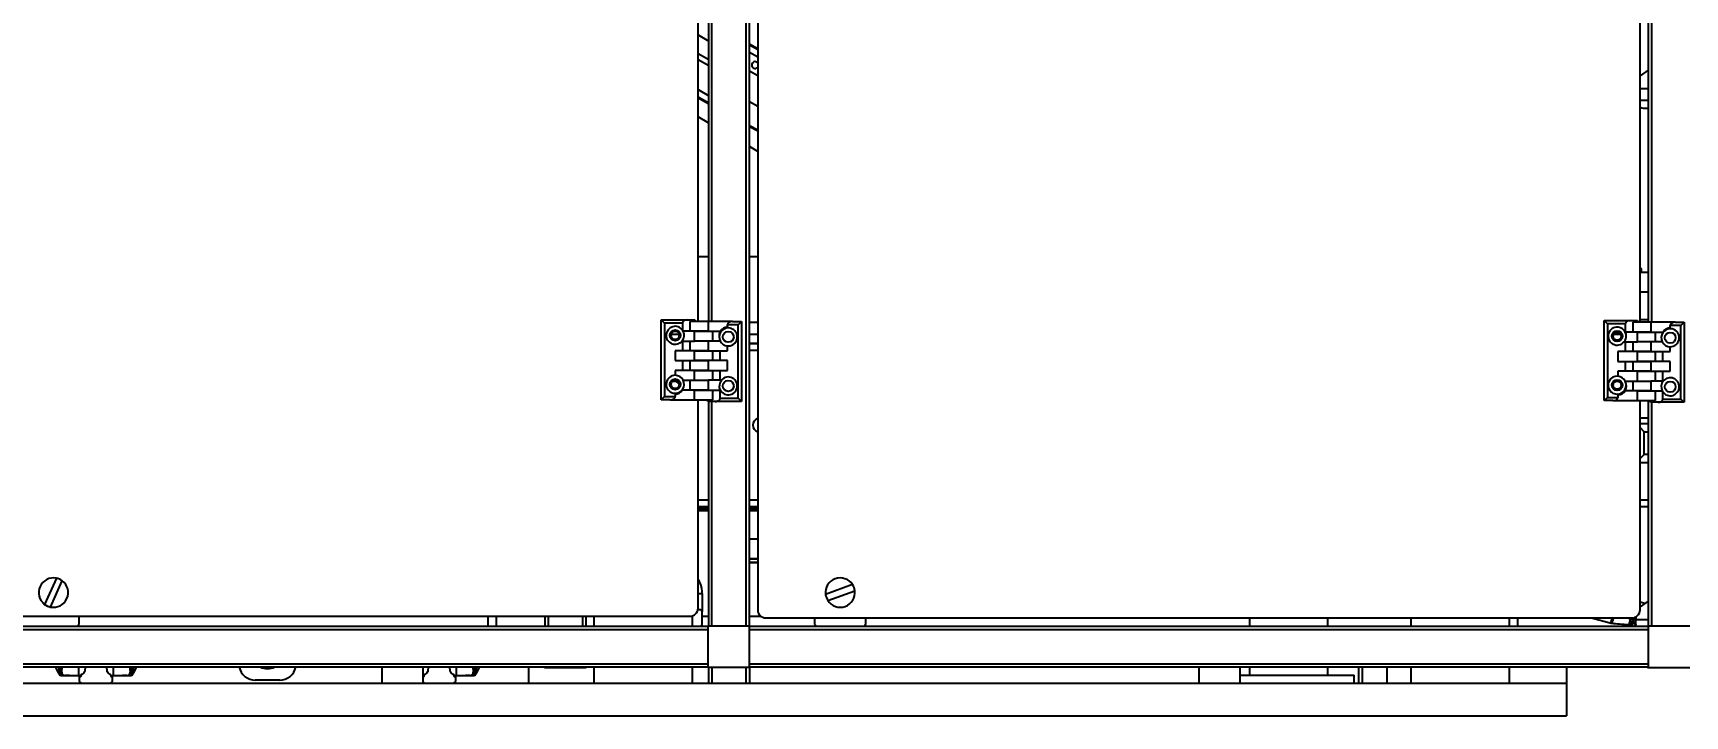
# Model space of a CAD drawing. Header units: millimetres. Extents: x 10 to 584, y 10 to 410.
# Drawn here: x 200.9 to 268.3, y 276.4 to 304.3 of the extents above; entities that cross this region are included whole.
import ezdxf

# ---------------------------------------------------------------- set-up
doc = ezdxf.new("R2010")
doc.units = ezdxf.units.MM
doc.layers.add('2', color=1, linetype='Continuous')
doc.styles.add('SLDTEXTSTYLE0', font='TXT', dxfattribs={"width": 0.7})
doc.dimstyles.new('SLDDIMSTYLE0', dxfattribs={"dimtxt": 3.5, "dimasz": 3.5, "dimexe": 0, "dimexo": 0.0625, "dimgap": 0.875, "dimtad": 1, "dimlfac": 15, "dimrnd": 1e-09, "dimzin": 12, "dimdsep": 46, "dimtxsty": 'SLDTEXTSTYLE0', "dimsah": 1, "dimcen": 0.09, "dimadec": 0, "dimazin": 3, "dimtfac": 1, "dimtofl": 0, "dimtmove": 0, "dimatfit": 3, "dimfxl": 0, "dimfrac": 2, "dimtolj": 1, "dimtzin": 12, "dimarcsym": 0})

# ---------------------------------------------------------------- blocks, each defined once
blk = doc.blocks.new('_D_1')
at = {"layer": '2', "color": 1}
for p, q in [((300.702, 291.645), (391.245, 291.645)), ((390.245, 225.778), (390.245, 291.645)), ((264.818, 225.778), (391.245, 225.778))]:
    blk.add_line(p, q, dxfattribs=at)
for points in [[(390.245, 291.645), (389.706, 288.145), (390.783, 288.145)], [(390.245, 225.778), (390.783, 229.278), (389.706, 229.278)]]:
    blk.add_solid(points, dxfattribs=at)
at = {"layer": '2', "color": 1, "char_height": 3.5, "attachment_point": 1, "rotation": 90, "style": 'SLDTEXTSTYLE0'}
for s, insert in [('50', (385.718, 263.293)), ('%%p', (385.733, 259.954)), ('1000', (385.718, 248.306))]:
    blk.add_mtext(s, dxfattribs=dict(at, insert=insert))

msp = doc.modelspace()

# ---------------------------------------------------------------- linework, layer by layer
at = {"color": 7, "linetype": 'Continuous', "lineweight": 25}
for p, q in [((230.03516, 280.11165), (230.03516, 345.11165)), ((230.16849, 280.11165), (230.16849, 345.11165)), ((230.50183, 344.44498), (230.50183, 280.77832)), ((228.06849, 292.54498), (228.06849, 332.67832)), ((228.50183, 292.54498), (228.50183, 332.61165)), ((266.50183, 292.51165), (266.50183, 332.64498)), ((266.83516, 332.64498), (266.83516, 292.51165)), ((228.06849, 304.23696), (228.50183, 303.98678)), ((228.48552, 304.22713), (228.50183, 304.25537)), ((228.50183, 304.21772), (228.48552, 304.22713)), ((228.50183, 303.21698), (228.06849, 303.46716)), ((230.50183, 303.67144), (230.16849, 303.85621)), ((230.50183, 303.63333), (230.16849, 303.8181)), ((230.50183, 303.33245), (230.16849, 303.5249)), ((228.06849, 303.23622), (228.50183, 302.98604)), ((230.50183, 302.56265), (230.16849, 302.7551)), ((266.83516, 302.79509), (266.50183, 302.56168)), ((228.06849, 302.00454), (228.50183, 301.75436)), ((228.06849, 301.70636), (228.50183, 301.46616)), ((228.06849, 301.66825), (228.50183, 301.42805)), ((230.16849, 301.52342), (230.50183, 301.33097)), ((228.50183, 300.63815), (228.06849, 300.88833)), ((266.66849, 301.24498), (266.83516, 301.24498)), ((230.16849, 300.54231), (230.50183, 300.35754)), ((230.16849, 300.5042), (230.50183, 300.31943)), ((230.50183, 299.48345), (230.16849, 299.6759)), ((228.50183, 295.17832), (228.06849, 295.17832)), ((230.50183, 295.17832), (230.16849, 295.17832)), ((266.50183, 294.72498), (266.51561, 294.72498)), ((266.51561, 294.70498), (266.50183, 294.70498)), ((266.50183, 294.57831), (266.51561, 294.57831)), ((266.51561, 294.55831), (266.50183, 294.55831)), ((266.51561, 294.57831), (266.51561, 294.70498)), ((266.51561, 294.55831), (266.83516, 294.55831)), ((266.54894, 294.69165), (266.54894, 294.59165)), ((266.50183, 293.75831), (266.83516, 293.75831)), ((226.70183, 292.47832), (226.56849, 292.61165)), ((226.56849, 292.61165), (227.63516, 292.61165)), ((226.56849, 289.34498), (226.56849, 292.61165)), ((227.63516, 292.61165), (227.93516, 292.61165)), ((227.73516, 292.54498), (227.73516, 292.14498)), ((228.47526, 292.54498), (227.73516, 292.54498)), ((227.93516, 292.61165), (227.93516, 292.54498)), ((228.47526, 292.54498), (228.47526, 292.14498)), ((229.47526, 292.54498), (228.47526, 292.54498)), ((229.47526, 292.54498), (229.83516, 292.54498)), ((229.70183, 292.41165), (229.83516, 292.54498)), ((229.83516, 292.54498), (229.83516, 289.27832)), ((265.16849, 292.44498), (265.03516, 292.57832)), ((265.03516, 292.57832), (266.10183, 292.57832)), ((265.03516, 289.31165), (265.03516, 292.57832)), ((266.10183, 292.57832), (266.40183, 292.57832)), ((266.40183, 292.57832), (266.40183, 292.51165)), ((266.83516, 292.61165), (266.50183, 292.61165)), ((226.70183, 292.47832), (226.70183, 289.47832)), ((227.43516, 292.47832), (226.70183, 292.47832)), ((227.29846, 292.01165), (226.97186, 292.01165)), ((227.43516, 292.47832), (227.43516, 292.19028)), ((227.92839, 292.14498), (227.46176, 292.14498)), ((227.92839, 292.14498), (228.46849, 292.14498)), ((227.92839, 291.74498), (227.92839, 292.14498)), ((228.47526, 292.14498), (227.93516, 292.14498)), ((228.47526, 292.14498), (228.97982, 292.14498)), ((228.66849, 291.74498), (228.66849, 292.14498)), ((229.26849, 292.31165), (229.26849, 292.41165)), ((229.70183, 292.41165), (229.26849, 292.41165)), ((229.70183, 289.41165), (229.70183, 292.41165)), ((230.16849, 292.51165), (230.50183, 292.51165)), ((230.50183, 292.01165), (230.16849, 292.01165)), ((265.16849, 292.44498), (265.16849, 289.44498)), ((265.90183, 292.44498), (265.16849, 292.44498)), ((265.72124, 292.01165), (265.41574, 292.01165)), ((265.90183, 292.44498), (265.90183, 292.15695)), ((266.39506, 292.11165), (265.91981, 292.11165)), ((266.20183, 292.51165), (266.20183, 292.11165)), ((266.94193, 292.51165), (266.20183, 292.51165)), ((266.39506, 291.71165), (266.39506, 292.11165)), ((266.39506, 292.11165), (266.93516, 292.11165)), ((266.94193, 292.11165), (266.40183, 292.11165)), ((266.94193, 292.51165), (266.94193, 292.11165)), ((267.94193, 292.51165), (266.94193, 292.51165)), ((266.94193, 292.11165), (267.44648, 292.11165)), ((267.13516, 291.71165), (267.13516, 292.11165)), ((267.43516, 292.11165), (267.43516, 292.09028)), ((267.73516, 292.27832), (267.73516, 292.37832)), ((268.16849, 292.37832), (267.73516, 292.37832)), ((267.94193, 292.51165), (268.30183, 292.51165)), ((268.16849, 292.37832), (268.30183, 292.51165)), ((268.16849, 289.37832), (268.16849, 292.37832)), ((268.30183, 292.51165), (268.30183, 289.24498)), ((227.13516, 291.34498), (227.13516, 290.94498)), ((227.92839, 291.34498), (227.13516, 291.34498)), ((227.418, 291.74498), (227.92839, 291.74498)), ((227.43516, 291.74498), (227.43516, 291.34498)), ((227.73516, 291.74498), (227.73516, 291.34498)), ((228.46849, 291.74498), (227.92839, 291.74498)), ((227.92839, 291.34498), (228.46849, 291.34498)), ((227.92839, 290.94498), (227.92839, 291.34498)), ((228.47526, 291.74498), (227.93516, 291.74498)), ((228.47526, 291.34498), (227.93516, 291.34498)), ((228.47526, 291.74498), (228.47526, 291.34498)), ((228.97523, 291.74498), (228.47526, 291.74498)), ((228.47526, 291.34498), (229.26849, 291.34498)), ((228.66849, 290.94498), (228.66849, 291.34498)), ((228.96849, 291.7589), (228.96849, 291.74498)), ((228.96849, 290.94498), (228.96849, 291.34498)), ((229.26849, 291.34498), (229.26849, 291.5465)), ((230.50183, 291.64498), (230.16849, 291.64498)), ((230.16849, 291.64498), (230.50183, 291.64498)), ((265.60183, 291.31165), (265.60183, 290.91165)), ((266.39506, 291.31165), (265.60183, 291.31165)), ((265.85133, 291.71165), (266.39506, 291.71165)), ((265.90183, 291.71165), (265.90183, 291.31165)), ((266.20183, 291.71165), (266.20183, 291.31165)), ((266.93516, 291.71165), (266.39506, 291.71165)), ((266.39506, 291.31165), (266.93516, 291.31165)), ((266.39506, 290.91165), (266.39506, 291.31165)), ((266.94193, 291.71165), (266.40183, 291.71165)), ((266.94193, 291.31165), (266.40183, 291.31165)), ((266.94193, 291.71165), (266.94193, 291.31165)), ((267.40856, 291.71165), (266.94193, 291.71165)), ((266.94193, 291.31165), (267.73516, 291.31165)), ((267.13516, 290.91165), (267.13516, 291.31165)), ((267.43516, 290.91165), (267.43516, 291.31165)), ((267.73516, 291.31165), (267.73516, 291.51165)), ((227.13516, 290.94498), (227.92839, 290.94498)), ((227.13516, 290.54498), (227.13516, 290.34498)), ((227.92839, 290.54498), (227.13516, 290.54498)), ((227.43516, 290.94498), (227.43516, 290.54498)), ((227.73516, 290.94498), (227.73516, 290.54498)), ((227.92839, 290.94498), (228.46849, 290.94498)), ((227.92839, 290.54498), (228.46849, 290.54498)), ((227.92839, 290.14498), (227.92839, 290.54498)), ((228.47526, 290.94498), (227.93516, 290.94498)), ((228.47526, 290.54498), (227.93516, 290.54498)), ((228.47526, 290.94498), (228.47526, 290.54498)), ((229.26849, 290.94498), (228.47526, 290.94498)), ((228.47526, 290.54498), (229.26849, 290.54498)), ((228.66849, 290.14498), (228.66849, 290.54498)), ((228.96849, 290.14498), (228.96849, 290.54498)), ((229.26849, 290.54498), (229.26849, 290.94498)), ((265.60183, 290.91165), (266.39506, 290.91165)), ((265.60183, 290.51165), (265.60183, 290.31013)), ((266.39506, 290.51165), (265.60183, 290.51165)), ((265.90183, 290.91165), (265.90183, 290.51165)), ((266.20183, 290.91165), (266.20183, 290.51165)), ((266.39506, 290.91165), (266.93516, 290.91165)), ((266.39506, 290.51165), (266.93516, 290.51165)), ((266.39506, 290.11165), (266.39506, 290.51165)), ((266.94193, 290.91165), (266.40183, 290.91165)), ((266.94193, 290.51165), (266.40183, 290.51165)), ((266.94193, 290.91165), (266.94193, 290.51165)), ((267.73516, 290.91165), (266.94193, 290.91165)), ((266.94193, 290.51165), (267.73516, 290.51165)), ((267.13516, 290.11165), (267.13516, 290.51165)), ((267.43516, 290.11165), (267.43516, 290.51165)), ((267.73516, 290.51165), (267.73516, 290.91165)), ((227.03516, 290.11165), (227.16849, 290.11165)), ((227.30183, 289.97832), (227.16849, 290.11165)), ((227.46176, 290.14498), (227.92839, 290.14498)), ((227.73516, 290.14498), (227.73516, 289.74498)), ((227.92839, 290.14498), (228.46849, 290.14498)), ((227.93516, 290.14498), (228.47526, 290.14498)), ((228.47526, 290.14498), (228.47526, 289.74498)), ((229.01898, 290.14498), (228.47526, 290.14498)), ((265.89509, 290.11165), (266.39506, 290.11165)), ((265.90183, 290.09774), (265.90183, 290.11165)), ((266.20183, 290.11165), (266.20183, 289.71165)), ((266.39506, 290.11165), (266.93516, 290.11165)), ((266.40183, 290.11165), (266.94193, 290.11165)), ((266.94193, 290.11165), (266.94193, 289.71165)), ((267.45232, 290.11165), (266.94193, 290.11165)), ((226.70183, 289.47832), (226.56849, 289.34498)), ((226.92839, 289.34498), (226.56849, 289.34498)), ((226.70183, 289.47832), (227.13516, 289.47832)), ((226.92839, 289.34498), (227.92839, 289.34498)), ((227.13516, 289.57832), (227.13516, 289.47832)), ((227.92839, 289.74498), (227.42383, 289.74498)), ((227.43516, 289.74498), (227.43516, 289.76635)), ((227.92839, 289.74498), (228.46849, 289.74498)), ((227.92839, 289.34498), (227.92839, 289.74498)), ((227.92839, 289.34498), (228.66849, 289.34498)), ((228.47526, 289.74498), (227.93516, 289.74498)), ((228.06849, 280.84498), (228.06849, 289.34498)), ((228.46849, 289.27832), (228.46849, 289.34498)), ((228.76849, 289.27832), (228.46849, 289.27832)), ((228.47526, 289.74498), (228.95051, 289.74498)), ((228.50183, 280.11165), (228.50183, 289.27832)), ((228.66849, 289.34498), (228.66849, 289.74498)), ((229.83516, 289.27832), (228.76849, 289.27832)), ((228.96849, 289.41165), (228.96849, 289.69969)), ((228.96849, 289.41165), (229.70183, 289.41165)), ((229.70183, 289.41165), (229.83516, 289.27832)), ((265.16849, 289.44498), (265.03516, 289.31165)), ((265.39505, 289.31165), (265.03516, 289.31165)), ((265.16849, 289.44498), (265.60183, 289.44498)), ((265.39505, 289.31165), (266.39506, 289.31165)), ((265.60183, 289.54498), (265.60183, 289.44498)), ((266.39506, 289.71165), (265.8905, 289.71165)), ((266.39506, 289.31165), (266.39506, 289.71165)), ((266.39506, 289.71165), (266.93516, 289.71165)), ((266.39506, 289.31165), (267.13516, 289.31165)), ((266.94193, 289.71165), (266.40183, 289.71165)), ((266.50183, 280.77832), (266.50183, 289.31165)), ((266.83516, 289.31165), (266.83516, 280.11165)), ((266.93516, 289.24498), (266.93516, 289.31165)), ((267.23516, 289.24498), (266.93516, 289.24498)), ((266.94193, 289.71165), (267.40856, 289.71165)), ((267.13516, 289.31165), (267.13516, 289.71165)), ((268.30183, 289.24498), (267.23516, 289.24498)), ((267.43516, 289.37832), (267.43516, 289.66635)), ((267.43516, 289.37832), (268.16849, 289.37832)), ((268.16849, 289.37832), (268.30183, 289.24498)), ((266.83516, 288.59498), (266.50183, 288.59498)), ((266.50183, 288.37832), (266.83516, 288.37832)), ((266.66849, 288.04498), (266.50183, 288.21165)), ((266.66849, 287.11165), (266.66849, 288.04498)), ((266.66849, 288.04498), (266.83516, 288.04498)), ((266.50183, 286.94498), (266.66849, 287.11165)), ((266.83516, 286.77832), (266.50183, 286.77832)), ((266.83516, 287.11165), (266.66849, 287.11165)), ((228.50183, 284.97832), (228.06849, 284.97832)), ((228.50183, 284.89499), (228.06849, 284.89499)), ((228.50183, 284.81165), (228.06849, 284.81165)), ((230.50183, 284.97832), (230.16849, 284.97832)), ((230.50183, 284.89499), (230.16849, 284.89499)), ((230.50183, 284.81165), (230.16849, 284.81165)), ((266.83516, 284.97832), (266.50183, 284.97832)), ((230.50183, 283.66498), (230.16849, 283.66498)), ((230.16849, 282.86498), (230.50183, 282.86498)), ((230.50183, 282.84498), (230.16849, 282.84498)), ((230.16849, 282.71832), (230.50183, 282.71832)), ((230.50183, 282.69832), (230.16849, 282.69832)), ((201.88758, 282.06638), (201.40634, 280.99994)), ((201.6494, 280.89025), (202.13064, 281.95669)), ((234.37247, 281.8039), (233.2732, 281.40328)), ((228.06849, 281.44498), (228.23516, 281.44498)), ((228.23516, 281.44498), (228.23516, 281.47832)), ((228.23516, 281.44498), (228.23516, 280.71165)), ((233.36451, 281.15273), (234.46378, 281.55336)), ((266.83516, 281.12842), (266.50183, 280.89502)), ((266.70091, 281.03442), (266.50183, 281.08778)), ((199.06849, 280.51165), (227.73516, 280.51165)), ((202.80183, 280.51165), (202.80183, 280.17832)), ((219.83516, 280.51165), (219.83516, 280.11165)), ((221.83516, 280.11165), (221.83516, 280.51165)), ((223.50183, 280.11165), (223.50183, 280.51165)), ((223.83516, 280.11165), (223.83516, 280.51165)), ((227.83516, 280.527), (227.83516, 280.11165)), ((228.16849, 280.77832), (228.06176, 280.77832)), ((228.23516, 280.17832), (228.23516, 280.71165)), ((228.23516, 280.51165), (228.50183, 280.51165)), ((230.16849, 280.51165), (230.63516, 280.51165)), ((230.83516, 280.44498), (266.16849, 280.44498)), ((232.83516, 280.17832), (232.83516, 280.44498)), ((234.90183, 280.44498), (234.90183, 280.17832)), ((250.56849, 280.44498), (250.56849, 280.11165)), ((253.76849, 280.11165), (253.76849, 280.44498)), ((257.16849, 280.11165), (257.16849, 280.44498)), ((261.16849, 280.44498), (261.16849, 280.11165)), ((261.50183, 280.44498), (261.50183, 280.11165)), ((264.52217, 280.44498), (265.32024, 280.23111)), ((265.41069, 280.44498), (265.41317, 280.44432)), ((266.10365, 280.40076), (266.01207, 280.44498)), ((266.18039, 280.30083), (266.2201, 280.449)), ((266.33516, 280.44225), (266.26811, 280.46022)), ((266.33516, 280.48964), (266.33516, 280.37832)), ((168.50183, 280.11165), (228.47516, 280.11165)), ((228.47516, 278.41832), (228.47516, 280.11165)), ((230.16849, 280.11165), (228.47516, 280.11165)), ((230.16849, 280.11165), (266.83516, 280.11165)), ((230.16849, 278.41832), (230.16849, 280.11165)), ((230.16849, 279.97832), (266.83516, 279.97832)), ((265.32036, 280.23209), (265.34561, 280.22885)), ((265.32036, 280.23209), (265.34561, 280.22885)), ((265.32036, 280.23209), (265.34561, 280.22885)), ((265.34597, 280.22888), (265.34537, 280.22698)), ((266.12969, 280.11165), (266.17004, 280.26219)), ((266.17004, 280.26219), (266.18039, 280.30083)), ((266.20224, 280.25356), (266.17004, 280.26219)), ((266.18039, 280.30083), (266.21259, 280.2922)), ((266.21259, 280.2922), (266.20224, 280.25356)), ((266.20224, 280.25356), (266.33516, 280.21794)), ((266.21259, 280.2922), (266.33516, 280.25935)), ((266.33516, 280.11165), (266.33516, 280.37832)), ((268.52849, 280.11165), (266.83516, 280.11165)), ((266.83516, 280.11165), (266.83516, 278.41832)), ((183.50183, 278.44498), (215.16849, 278.44498)), ((201.98516, 278.19798), (201.84754, 278.44498)), ((201.98516, 278.44498), (201.98516, 278.19798)), ((202.05183, 278.44498), (202.05183, 278.07832)), ((202.10943, 278.2366), (202.12766, 278.44498)), ((202.80183, 278.07832), (202.80183, 278.44498)), ((203.05783, 278.27499), (203.0727, 278.44498)), ((203.93095, 278.44498), (203.94582, 278.27499)), ((204.20183, 278.44498), (204.20183, 278.07832)), ((204.87599, 278.44498), (204.89422, 278.2366)), ((204.95183, 278.44498), (204.95183, 278.07832)), ((205.15611, 278.44498), (205.01849, 278.19798)), ((205.01849, 278.44498), (205.01849, 278.19798)), ((215.16849, 278.44498), (215.16849, 277.77832)), ((215.16849, 278.44498), (216.83516, 278.44498)), ((216.83516, 278.44498), (216.83516, 277.77832)), ((216.83516, 278.44498), (228.47516, 278.44498)), ((217.05783, 278.27499), (217.0727, 278.44498)), ((217.93095, 278.44498), (217.94582, 278.27499)), ((218.20183, 278.44498), (218.20183, 278.07832)), ((218.87599, 278.44498), (218.89422, 278.2366)), ((218.95183, 278.44498), (218.95183, 278.07832)), ((219.01849, 278.44498), (219.01849, 278.19798)), ((219.15611, 278.44498), (219.01849, 278.19798)), ((221.16849, 277.77832), (221.16849, 278.44498)), ((221.80849, 278.41832), (221.80849, 278.44498)), ((221.80849, 278.41832), (223.50183, 278.41832)), ((223.50183, 278.41832), (223.50183, 278.44498)), ((223.83516, 277.77832), (223.83516, 278.44498)), ((227.83516, 278.44498), (227.83516, 277.77832)), ((230.16849, 278.41832), (228.47516, 278.41832)), ((228.50183, 277.77832), (228.50183, 278.41832)), ((230.16849, 278.57832), (266.83516, 278.57832)), ((230.16849, 278.44498), (248.50183, 278.44498)), ((230.16849, 278.41832), (230.16849, 277.77832)), ((248.50183, 278.44498), (248.50183, 277.77832)), ((248.50183, 278.44498), (250.16849, 278.44498)), ((250.16849, 278.44498), (250.16849, 277.77832)), ((250.16849, 278.44498), (266.83516, 278.44498)), ((250.56849, 278.44498), (250.56849, 278.11165)), ((253.76849, 278.11165), (253.76849, 278.44498)), ((255.03516, 277.77832), (255.03516, 278.44498)), ((255.16849, 278.44498), (255.16849, 277.77832)), ((256.16849, 278.44498), (256.16849, 277.77832)), ((257.16849, 277.77832), (257.16849, 278.44498)), ((261.16849, 278.44498), (261.16849, 277.77832)), ((263.50183, 278.44498), (263.50183, 277.77832)), ((266.80849, 278.41832), (266.80849, 278.44498)), ((266.80849, 278.41832), (266.83516, 278.41832)), ((266.83516, 278.41832), (268.52849, 278.41832)), ((183.50183, 277.77832), (215.16849, 277.77832)), ((202.05183, 278.07832), (201.98516, 278.19798)), ((202.43749, 278.07832), (202.05183, 278.07832)), ((202.42416, 278.09165), (202.24226, 278.09165)), ((202.43749, 278.07832), (202.42416, 278.09165)), ((202.80183, 278.07832), (202.43749, 278.07832)), ((202.89706, 278.07832), (202.80183, 278.07832)), ((202.83516, 278.04498), (202.88224, 278.0576)), ((202.83516, 277.85165), (202.83516, 278.04498)), ((202.90849, 277.77832), (202.83516, 277.85165)), ((202.89706, 278.07692), (202.89706, 278.12659)), ((204.16849, 277.85165), (204.09516, 277.77832)), ((204.10659, 278.12659), (204.10659, 278.07692)), ((204.20183, 278.07832), (204.10659, 278.07832)), ((204.12141, 278.0576), (204.16849, 278.04498)), ((204.16849, 278.04498), (204.16849, 277.85165)), ((204.56616, 278.07832), (204.20183, 278.07832)), ((204.57949, 278.09165), (204.56616, 278.07832)), ((204.95183, 278.07832), (204.56616, 278.07832)), ((204.76139, 278.09165), (204.57949, 278.09165)), ((205.01849, 278.19798), (204.95183, 278.07832)), ((211.00183, 277.91165), (210.00183, 277.91165)), ((215.16849, 277.77832), (216.83516, 277.77832)), ((216.89706, 278.07832), (216.83516, 278.07832)), ((216.83516, 278.04498), (216.88224, 278.0576)), ((216.90849, 277.77832), (216.83516, 277.85165)), ((216.83516, 277.77832), (248.50183, 277.77832)), ((216.89706, 278.07692), (216.89706, 278.12659)), ((218.16849, 277.85165), (218.09516, 277.77832)), ((218.10659, 278.12659), (218.10659, 278.07692)), ((218.20183, 278.07832), (218.10659, 278.07832)), ((218.12141, 278.0576), (218.16849, 278.04498)), ((218.16849, 278.04498), (218.16849, 277.85165)), ((218.56616, 278.07832), (218.20183, 278.07832)), ((218.57949, 278.09165), (218.56616, 278.07832)), ((218.95183, 278.07832), (218.56616, 278.07832)), ((218.76139, 278.09165), (218.57949, 278.09165)), ((219.01849, 278.19798), (218.95183, 278.07832)), ((248.50183, 277.77832), (250.16849, 277.77832)), ((250.16849, 278.11165), (254.83516, 278.11165)), ((250.16849, 277.77832), (263.50183, 277.77832)), ((254.83516, 277.77832), (254.83516, 278.11165)), ((263.50183, 277.77832), (263.50183, 276.44498)), ((180.32729, 276.44498), (263.50183, 276.44498))]:
    msp.add_line(p, q, dxfattribs=at)
at = {"color": 59, "linetype": 'Continuous', "lineweight": 25}
for p, q in [((228.63516, 292.54498), (228.63516, 332.61165)), ((266.96849, 332.57832), (266.96849, 292.51165)), ((266.50183, 302.04498), (266.83516, 302.04498)), ((266.50183, 301.57832), (266.83516, 301.57832)), ((230.16849, 291.37831), (230.50183, 291.37831)), ((228.63516, 280.11165), (228.63516, 289.27832)), ((266.96849, 289.24498), (266.96849, 280.11165)), ((228.50183, 285.24499), (228.06849, 285.24499)), ((230.50183, 285.24499), (230.16849, 285.24499)), ((266.83516, 285.24499), (266.50183, 285.24499)), ((219.50183, 280.11165), (219.50183, 280.51165)), ((221.96849, 280.11165), (221.96849, 280.51165)), ((223.36849, 280.11165), (223.36849, 280.51165)), ((266.25672, 280.45687), (266.21259, 280.2922)), ((168.50183, 279.97832), (228.47516, 279.97832)), ((266.20224, 280.25356), (266.1642, 280.11165)), ((266.2941, 280.11165), (266.32342, 280.22108)), ((266.33516, 280.20729), (266.30953, 280.11165)), ((266.33378, 280.25972), (266.33516, 280.26487)), ((266.33516, 280.37832), (266.83516, 280.37832)), ((177.6533, 278.57832), (228.47516, 278.57832)), ((228.63516, 278.41832), (228.63516, 277.77832)), ((230.03516, 277.77832), (230.03516, 278.41832))]:
    msp.add_line(p, q, dxfattribs=at)
at = {"color": 7, "linetype": 'Continuous', "lineweight": 25}
for centre, radius in [((227.13516, 291.97832), 0.22), ((227.13516, 291.97832), 0.16667), ((229.30183, 291.91165), 0.22), ((265.56849, 291.94498), 0.22), ((265.56849, 291.94498), 0.16667), ((267.73516, 291.87832), 0.22), ((227.13516, 289.97832), 0.22), ((227.13516, 289.97832), 0.16667), ((229.30183, 289.91165), 0.22), ((265.56849, 289.94498), 0.22), ((265.56849, 289.94498), 0.16667), ((267.73516, 289.87832), 0.22)]:
    msp.add_circle(centre, radius, dxfattribs=at)
for centre, radius, start, end in [((230.39851, 303.0072), 0.14, 42.4440766, 317.5559234), ((266.66849, 301.57832), 0.33333, 240, 270), ((266.51561, 294.69165), 0.03333, 44.427004, 90), ((266.51561, 294.73831), 0.03333, 270, 315.572996), ((266.51561, 294.54498), 0.03333, 44.427004, 90), ((266.51561, 294.59165), 0.03333, 270, 315.572996), ((266.51561, 294.69165), 0.03333, 0, 44.427004), ((266.51561, 294.59165), 0.03333, 315.572996, 0), ((227.13516, 291.97832), 0.36667, 34.6235355, 320.4788039), ((227.13516, 291.97832), 0.36667, 320.4788036, 27.0356918), ((227.13516, 292.04498), 0.33333, 25.1506634, 25.8419327), ((227.13516, 291.97832), 0.36667, 27.0356918, 34.6235355), ((229.26849, 291.97832), 0.34333, 150.9588996, 194.1413025), ((229.30183, 291.91165), 0.36667, 264.7840914, 182.6909488), ((229.30183, 291.91165), 0.36667, 182.6909488, 204.6199773), ((229.26849, 291.97832), 0.33333, 90, 150), ((265.56849, 291.94498), 0.36667, 5.3408086, 320.4788039), ((265.56849, 291.94498), 0.36667, 320.4788036, 5.3408086), ((265.60183, 292.01165), 0.33333, 17.4576031, 25.8419327), ((265.60183, 292.01165), 0.33333, 354.3983097, 17.4576031), ((267.73516, 291.87832), 0.36667, 145.3764645, 207.0356918), ((267.73516, 291.87832), 0.36667, 270, 145.3764645), ((267.73516, 291.94498), 0.33333, 154.1580672, 154.8493366), ((267.73516, 291.94498), 0.33333, 90, 150), ((229.30183, 291.91165), 0.36667, 204.6199773, 207.0356918), ((229.30183, 291.91165), 0.36667, 207.0356918, 264.7840914), ((267.73516, 291.87832), 0.36667, 207.0356918, 270), ((227.13516, 289.97832), 0.36667, 90, 325.3764645), ((227.13516, 289.97832), 0.36667, 27.0356918, 90), ((227.13516, 289.97832), 0.36667, 325.3764645, 27.0356918), ((229.30183, 289.91165), 0.36667, 140.4788036, 185.3408086), ((229.26849, 289.84498), 0.33333, 174.3983097, 197.4576031), ((229.30183, 289.91165), 0.36667, 185.3408086, 140.4788039), ((265.56849, 289.94498), 0.36667, 84.7840914, 2.6909488), ((265.56849, 289.94498), 0.36667, 27.0356918, 84.7840914), ((265.56849, 289.94498), 0.36667, 24.6199773, 27.0356918), ((265.56849, 289.94498), 0.36667, 2.6909488, 24.6199773), ((265.60183, 289.87832), 0.34333, 330.9588996, 14.1413025), ((267.73516, 289.87832), 0.36667, 140.4788036, 207.0356918), ((267.73516, 289.87832), 0.36667, 214.6235355, 140.4788039), ((227.13516, 289.91165), 0.33333, 270, 330), ((227.13516, 289.91165), 0.33333, 334.1580672, 334.8493366), ((229.26849, 289.84498), 0.33333, 197.4576031, 205.8419327), ((265.60183, 289.87832), 0.33333, 270, 330), ((267.73516, 289.87832), 0.36667, 207.0356918, 214.6235355), ((267.73516, 289.81165), 0.33333, 205.1506634, 205.8419327), ((230.58516, 288.31165), 0.28333, 107.1046352, 252.8953648), ((201.76849, 281.47832), 0.6, 78.5518826, 232.8727058), ((201.76849, 281.47832), 0.6, 258.5518826, 52.8727058), ((201.76849, 281.47832), 0.6, 52.8727058, 78.5518826), ((227.20183, 281.47832), 1.03333, 360, 32.9958855), ((233.86849, 281.47832), 0.6, 32.8637106, 187.1845338), ((233.86849, 281.47832), 0.6, 7.1845338, 32.8637106), ((233.86849, 281.47832), 0.6, 187.1845338, 212.8637106), ((233.86849, 281.47832), 0.6, 212.8637106, 7.1845338), ((201.76849, 281.47832), 0.6, 232.8727058, 258.5518826), ((227.73516, 280.84498), 0.33333, 270, 0), ((228.16849, 280.71165), 0.06667, 0, 90), ((230.83516, 280.77832), 0.33333, 180, 270), ((266.16849, 280.77832), 0.33333, 270, 0), ((202.73516, 280.17832), 0.06667, 270, 0), ((228.16849, 280.17832), 0.06667, 270, 0), ((232.90183, 280.17832), 0.06667, 180, 270), ((234.83516, 280.17832), 0.06667, 270, 0), ((210.00183, 278.57832), 0.66667, 191.536959, 270), ((210.50183, 279.11165), 0.73333, 245.3800227, 294.6199773), ((211.00183, 278.57832), 0.66667, 270, 348.463041), ((202.24226, 278.22498), 0.13333, 174.9999983, 270), ((202.87706, 278.07692), 0.02, 285, 0), ((202.91613, 278.12659), 0.01907, 96.4731088, 180), ((202.89854, 278.2816), 0.13693, 276.4730766, 347.0787181), ((203.04591, 278.24779), 0.01427, 94.6166206, 167.078746), ((203.04362, 278.27623), 0.01427, 274.6166006, 355), ((203.96003, 278.27623), 0.01427, 185, 265.3834008), ((203.95774, 278.24779), 0.01427, 12.9212955, 85.383378), ((204.10511, 278.2816), 0.13693, 192.9212775, 263.5269215), ((204.08752, 278.12659), 0.01907, 360, 83.5269048), ((204.12659, 278.07692), 0.02, 180, 255), ((204.76139, 278.22498), 0.13333, 270, 5.0000017), ((216.87706, 278.07692), 0.02, 285, 360), ((216.91613, 278.12659), 0.01907, 96.4731088, 180), ((216.89854, 278.2816), 0.13693, 276.4730766, 347.0787181), ((217.04591, 278.24779), 0.01427, 94.6166206, 167.078746), ((217.04362, 278.27623), 0.01427, 274.6166006, 355), ((217.96003, 278.27623), 0.01427, 185, 265.3834008), ((217.95774, 278.24779), 0.01427, 12.9212955, 85.383378), ((218.10511, 278.2816), 0.13693, 192.9212775, 263.5269215), ((218.08752, 278.12659), 0.01907, 0, 83.5269048), ((218.12659, 278.07692), 0.02, 180, 255), ((218.76139, 278.22498), 0.13333, 270, 5.0000017)]:
    msp.add_arc(centre, radius, start, end, dxfattribs=at)
for centre, major_axis, ratio, start_param, end_param in [((227.63516, 292.47832), (0.2, 0), 0.66666667, 1.57079633, 3.14159265), ((229.47526, 292.41165), (0.20677, 0), 0.64483216, 1.57079633, 3.14159265), ((266.10183, 292.44498), (0.2, 0), 0.66666667, 1.57079633, 3.14159265), ((267.94193, 292.37832), (0.20677, 0), 0.64483216, 1.57079633, 3.14159265), ((226.92839, 289.47832), (0.20677, 0), 0.64483216, 4.71238898, 6.28318531), ((228.76849, 289.41165), (0.2, 0), 0.66666667, 4.71238898, 6.28318531), ((265.39505, 289.44498), (0.20677, 0), 0.64483216, 4.71238898, 6.28318531), ((267.23516, 289.37832), (0.2, 0), 0.66666667, 4.71238898, 6.28318531)]:
    msp.add_ellipse(centre, major_axis=major_axis, ratio=ratio, start_param=start_param, end_param=end_param, dxfattribs=at)
at = {"color": 59, "linetype": 'Continuous', "lineweight": 25}
for points, knots in [([(265.32024, 280.23111), (265.32024, 280.23111), (265.31842, 280.22197), (265.32404, 280.24778), (265.33419, 280.29602), (265.34675, 280.35637), (265.35837, 280.40986), (265.36657, 280.44297), (265.36979, 280.45594)], [0, 0, 0, 0, 0.00005677, 0.34573148, 0.60121253, 0.77792936, 0.91299104, 1, 1, 1, 1]), ([(265.41317, 280.44432), (265.41016, 280.4337), (265.40158, 280.40345), (265.3856, 280.352), (265.36632, 280.29251), (265.34946, 280.24045), (265.34721, 280.23301), (265.34597, 280.22888)], [0, 0, 0, 0, 0.07522323, 0.21420289, 0.39996089, 0.66787957, 1, 1, 1, 1]), ([(265.32024, 280.23111), (265.32024, 280.23111), (265.31842, 280.22197), (265.32202, 280.23871), (265.32562, 280.25544)], [0, 0, 0, 0, 0.0001642, 1, 1, 1, 1]), ([(265.32024, 280.23111), (265.32024, 280.23111), (265.31842, 280.22197), (265.32202, 280.23871), (265.32562, 280.25544)], [0, 0, 0, 0, 0.0001642, 1, 1, 1, 1])]:
    msp.add_open_spline(points, degree=3, knots=knots, dxfattribs=at)
at = {"color": 7, "linetype": 'Continuous', "lineweight": 25}
for points, knots in [([(266.10362, 280.40068), (266.10363, 280.40071), (266.10441, 280.40362), (266.10172, 280.39359), (266.09545, 280.37018), (266.08528, 280.33224), (266.07739, 280.3028), (266.07345, 280.28808)], [0, 0, 0, 0, 0.00241105, 0.25180828, 0.50120552, 0.75060276, 1, 1, 1, 1]), ([(266.20024, 280.37488), (266.19293, 280.38272), (266.17915, 280.39752), (266.15265, 280.40798), (266.12687, 280.40839), (266.11166, 280.4034), (266.10365, 280.40077)], [0, 0, 0, 0, 0.29515943, 0.55712461, 0.76668025, 1, 1, 1, 1]), ([(265.33263, 280.22795), (265.44367, 280.22025), (265.68083, 280.2038), (265.91743, 280.18525), (266.04325, 280.17539)], [0, 0, 0, 0, 0.46823352, 1, 1, 1, 1]), ([(266.04325, 280.17538), (266.05041, 280.16758), (266.06398, 280.15278), (266.09042, 280.14241), (266.11631, 280.14199), (266.1317, 280.1469), (266.13984, 280.1495)], [0, 0, 0, 0, 0.2916196, 0.55270692, 0.76371042, 1, 1, 1, 1]), ([(266.07345, 280.28808), (266.06949, 280.27331), (266.06157, 280.24377), (266.05159, 280.20653), (266.04463, 280.18054), (266.04372, 280.17716), (266.04327, 280.17548)], [0, 0, 0, 0, 0.25069943, 0.50139886, 0.75209829, 1, 1, 1, 1])]:
    msp.add_open_spline(points, degree=3, knots=knots, dxfattribs=at)

# ---------------------------------------------------------------- dimensions: what is measured, and where the dimension line sits
at = {"layer": '2', "color": 1}
dim = msp.add_linear_dim(base=(390.24471, 291.64498), p1=(263.81849, 225.77832), p2=(299.70183, 291.64498), angle=90, text='1000%%p50', dimstyle='SLDDIMSTYLE0', dxfattribs=at)
dim.commit()
dim.dimension.update_dxf_attribs({"geometry": '_D_1', "text_midpoint": (390.24471, 258.71165), "dimtype": 160})

doc.saveas('drawing.dxf')
